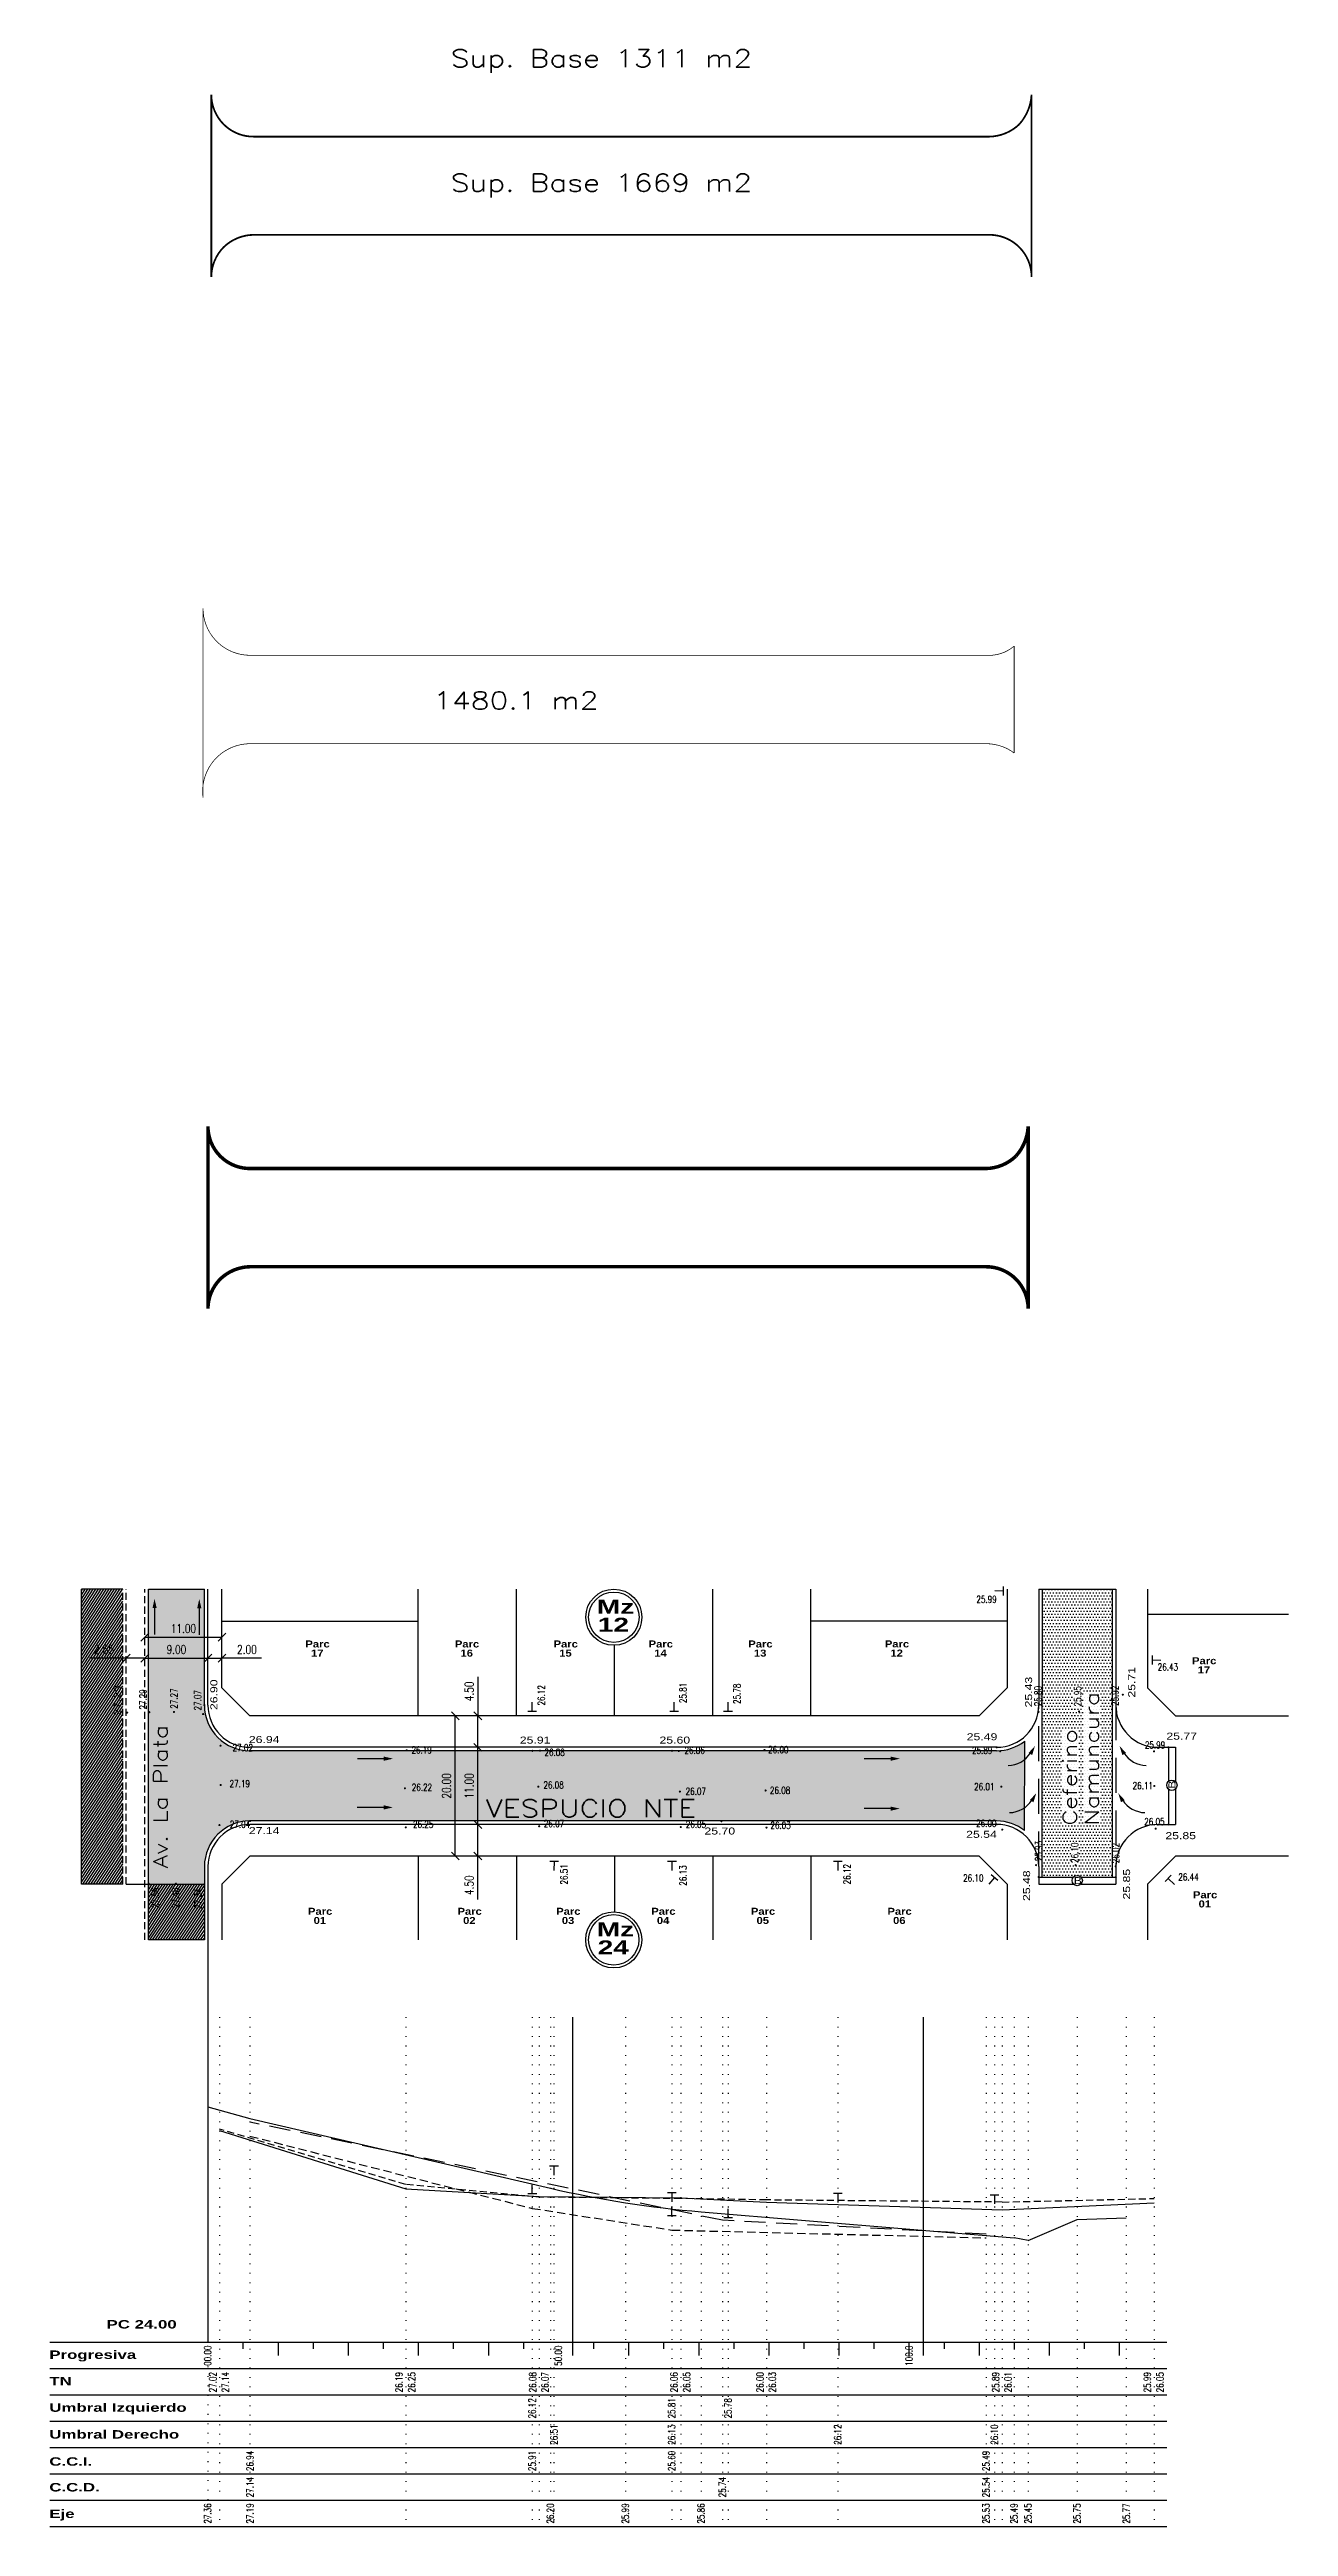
# Model space of a CAD drawing. Header units: millimetres. Extents: x 2417 to 3577, y 653 to 1650.
# Drawn here: x 3400.1 to 3576.8, y 1126.9 to 1480 of the extents above; entities that cross this region are included whole.
import ezdxf

# ---------------------------------------------------------------- set-up
doc = ezdxf.new("R2010")
doc.units = ezdxf.units.MM
doc.header["$MEASUREMENT"] = 0
for name, pattern in [('DOT2', [0.125, 0, -0.125]), ('HIDDEN2', [4.7625, 3.175, -1.5875]), ('HIDDENX2', [0.75, 0.5, -0.25])]:
    doc.linetypes.add(name, pattern=pattern)
for name, color, linetype in [('Badenes', 254, 'Continuous'), ('Bordes', 2, 'Continuous'), ('Calles', 2, 'Continuous'), ('CordonCuneta', 254, 'Continuous'), ('CordonIntegral', 2, 'Continuous'), ('CotasProy', 2, 'Continuous'), ('CotasTN', 30, 'Continuous'), ('Dim', 254, 'Continuous'), ('DireccionAgua', 2, 'Continuous'), ('EjeProy', 8, 'Continuous'), ('LineAux', 7, 'Continuous'), ('LOTES', 7, 'Continuous'), ('MANZANAS', 7, 'Continuous'), ('Nomenclatura', 2, 'Continuous'), ('Pav Existente', 254, 'Continuous'), ('PavProyectado', 254, 'Continuous'), ('Sup', 1, 'Continuous'), ('TnDer', 92, 'HIDDENX2'), ('TnIzq', 240, 'Continuous')]:
    doc.layers.add(name, color=color, linetype=linetype)
doc.styles.add('Arial Black DAM', font='')
doc.styles.add('SimplexDAM', font='simplex.shx', dxfattribs={"width": 0.75})
doc.styles.add('WMF-Arial0', font='ARIAL.TTF')
doc.styles.get('Arial Black DAM').set_extended_font_data('Arial Black')
doc.dimstyles.new('Dam2', dxfattribs={"dimtxt": 1.25, "dimasz": 1.125, "dimexe": 1.25, "dimexo": 0.625, "dimtad": 1, "dimzin": 1, "dimdsep": 46, "dimtxsty": 'SimplexDAM', "dimblk": 'OBLIQUE', "dimcen": 1, "dimse1": 1, "dimse2": 1, "dimclrd": 254, "dimclrt": 254, "dimaunit": 1, "dimadec": 4, "dimazin": 0, "dimtfac": 1, "dimtmove": 0, "dimatfit": 3, "dimldrblk": 'OBLIQUE', "dimfxl": 1, "dimarcsym": 0})

# ---------------------------------------------------------------- blocks, each defined once
blk = doc.blocks.new('umbral')
at = {"layer": 'CotasTN'}
for points in [[(-0.625, 0), (0.625, 0)], [(0, 0), (0, 1.25)]]:
    blk.add_lwpolyline(points, dxfattribs=at)
blk = doc.blocks.new('_Oblique')
at = {"color": 0, "linetype": 'ByBlock', "lineweight": -2}
blk.add_line((-0.5, -0.5), (0.5, 0.5), dxfattribs=at)
blk = doc.blocks.new('*D59')
at = {"layer": 'DEFPOINTS', "color": 0}
for p in [(3413.72, 1250.66), (3411.07, 1249.8), (3413.72, 1249.8)]:
    blk.add_point(p, dxfattribs=at)
at = {"layer": 'Dim', "color": 254, "lineweight": -2}
for p, q in [((3411.07, 1250.66), (3405.83, 1250.66)), ((3413.72, 1250.66), (3411.07, 1250.66))]:
    blk.add_line(p, q, dxfattribs=at)
at = {"layer": 'Dim', "color": 254, "lineweight": -2, "xscale": 1.125, "yscale": 1.125, "zscale": 1.125}
for p, rotation in [((3411.07, 1250.66), 179.9988773828398), ((3413.72, 1250.66), 359.9988773828399)]:
    blk.add_blockref('_Oblique', p, dxfattribs=dict(at, rotation=rotation))
at = {"layer": 'Dim', "color": 254, "insert": (3407.89, 1251.91), "char_height": 1.25, "attachment_point": 5, "rotation": 359.9989, "style": 'SimplexDAM'}
blk.add_mtext('2.65', dxfattribs=at)
blk = doc.blocks.new('*D60')
at = {"layer": 'DEFPOINTS', "color": 0}
for p in [(3413.72, 1250.66), (3422.72, 1250.66), (3422.72, 1250.66)]:
    blk.add_point(p, dxfattribs=at)
at = {"layer": 'Dim', "color": 254, "lineweight": -2}
blk.add_line((3413.72, 1250.66), (3422.72, 1250.66), dxfattribs=at)
at = {"layer": 'Dim', "color": 254, "lineweight": -2, "xscale": 1.125, "yscale": 1.125, "zscale": 1.125}
for p, rotation in [((3413.72, 1250.66), 179.9988773828398), ((3422.72, 1250.66), 359.9988773828399)]:
    blk.add_blockref('_Oblique', p, dxfattribs=dict(at, rotation=rotation))
at = {"layer": 'Dim', "color": 254, "insert": (3418.22, 1251.91), "char_height": 1.25, "attachment_point": 5, "rotation": 359.9989, "style": 'SimplexDAM'}
blk.add_mtext('9.00', dxfattribs=at)
blk = doc.blocks.new('*D61')
at = {"layer": 'DEFPOINTS', "color": 0}
for p in [(3422.72, 1250.66), (3424.72, 1250.66), (3424.72, 1250.66)]:
    blk.add_point(p, dxfattribs=at)
at = {"layer": 'Dim', "color": 254, "lineweight": -2}
for p in [(3422.72, 1250.66), (3430.34, 1250.66)]:
    blk.add_line(p, (3424.72, 1250.66), dxfattribs=at)
at = {"layer": 'Dim', "color": 254, "lineweight": -2, "xscale": 1.125, "yscale": 1.125, "zscale": 1.125}
for p, rotation in [((3422.72, 1250.66), 179.9988773828398), ((3424.72, 1250.66), 359.9988773828399)]:
    blk.add_blockref('_Oblique', p, dxfattribs=dict(at, rotation=rotation))
at = {"layer": 'Dim', "color": 254, "insert": (3428.28, 1251.91), "char_height": 1.25, "attachment_point": 5, "rotation": 359.9989, "style": 'SimplexDAM'}
blk.add_mtext('2.00', dxfattribs=at)
blk = doc.blocks.new('*D62')
at = {"layer": 'DEFPOINTS', "color": 0}
for p in [(3413.72, 1254.28), (3424.72, 1254.28), (3424.72, 1253.65)]:
    blk.add_point(p, dxfattribs=at)
at = {"layer": 'Dim', "color": 254, "lineweight": -2}
blk.add_line((3413.72, 1253.65), (3424.72, 1253.65), dxfattribs=at)
at = {"layer": 'Dim', "color": 254, "lineweight": -2, "xscale": 1.125, "yscale": 1.125, "zscale": 1.125}
for p, rotation in [((3413.72, 1253.65), 179.9988773828439), ((3424.72, 1253.65), 359.9988773828439)]:
    blk.add_blockref('_Oblique', p, dxfattribs=dict(at, rotation=rotation))
at = {"layer": 'Dim', "color": 254, "insert": (3419.22, 1254.9), "char_height": 1.25, "attachment_point": 5, "rotation": 359.9989, "style": 'SimplexDAM'}
blk.add_mtext('11.00', dxfattribs=at)
blk = doc.blocks.new('*D63')
at = {"layer": 'DEFPOINTS', "color": 0}
for p in [(3461.22, 1226.96), (3462.47, 1226.96), (3462.47, 1222.46)]:
    blk.add_point(p, dxfattribs=at)
at = {"layer": 'Dim', "color": 254, "lineweight": -2}
for p, q in [((3461.22, 1222.46), (3461.22, 1226.96)), ((3461.22, 1216.25), (3461.22, 1222.46))]:
    blk.add_line(p, q, dxfattribs=at)
at = {"layer": 'Dim', "color": 254, "lineweight": -2, "xscale": 1.125, "yscale": 1.125, "zscale": 1.125}
for p, rotation in [((3461.22, 1226.96), 90), ((3461.22, 1222.46), 270)]:
    blk.add_blockref('_Oblique', p, dxfattribs=dict(at, rotation=rotation))
at = {"layer": 'Dim', "color": 254, "insert": (3459.97, 1218.3), "char_height": 1.25, "attachment_point": 5, "rotation": 90, "style": 'SimplexDAM'}
blk.add_mtext('4.50', dxfattribs=at)
blk = doc.blocks.new('*D64')
at = {"layer": 'DEFPOINTS', "color": 0}
for p in [(3461.22, 1237.96), (3464.17, 1237.96), (3462.47, 1226.96)]:
    blk.add_point(p, dxfattribs=at)
at = {"layer": 'Dim', "color": 254, "lineweight": -2}
blk.add_line((3461.22, 1226.96), (3461.22, 1237.96), dxfattribs=at)
at = {"layer": 'Dim', "color": 254, "lineweight": -2, "xscale": 1.125, "yscale": 1.125, "zscale": 1.125}
for p, rotation in [((3461.22, 1237.96), 90), ((3461.22, 1226.96), 270)]:
    blk.add_blockref('_Oblique', p, dxfattribs=dict(at, rotation=rotation))
at = {"layer": 'Dim', "color": 254, "insert": (3459.97, 1232.46), "char_height": 1.25, "attachment_point": 5, "rotation": 90, "style": 'SimplexDAM'}
blk.add_mtext('11.00', dxfattribs=at)
blk = doc.blocks.new('*D65')
at = {"layer": 'DEFPOINTS', "color": 0}
for p in [(3461.22, 1242.46), (3464.17, 1242.46), (3464.17, 1237.96)]:
    blk.add_point(p, dxfattribs=at)
at = {"layer": 'Dim', "color": 254, "lineweight": -2}
for p in [(3461.22, 1247.99), (3461.22, 1237.96)]:
    blk.add_line(p, (3461.22, 1242.46), dxfattribs=at)
at = {"layer": 'Dim', "color": 254, "lineweight": -2, "xscale": 1.125, "yscale": 1.125, "zscale": 1.125}
for p, rotation in [((3461.22, 1242.46), 90), ((3461.22, 1237.96), 270)]:
    blk.add_blockref('_Oblique', p, dxfattribs=dict(at, rotation=rotation))
at = {"layer": 'Dim', "color": 254, "insert": (3459.97, 1245.93), "char_height": 1.25, "attachment_point": 5, "rotation": 90, "style": 'SimplexDAM'}
blk.add_mtext('4.50', dxfattribs=at)
blk = doc.blocks.new('*D66')
at = {"layer": 'DEFPOINTS', "color": 0}
for p in [(3458, 1242.46), (3458, 1242.46), (3458, 1222.46)]:
    blk.add_point(p, dxfattribs=at)
at = {"layer": 'Dim', "color": 254, "lineweight": -2}
blk.add_line((3458, 1222.46), (3458, 1242.46), dxfattribs=at)
at = {"layer": 'Dim', "color": 254, "lineweight": -2, "xscale": 1.125, "yscale": 1.125, "zscale": 1.125}
for p, rotation in [((3458, 1242.46), 90), ((3458, 1222.46), 270)]:
    blk.add_blockref('_Oblique', p, dxfattribs=dict(at, rotation=rotation))
at = {"layer": 'Dim', "color": 254, "insert": (3456.75, 1232.46), "char_height": 1.25, "attachment_point": 5, "rotation": 90, "style": 'SimplexDAM'}
blk.add_mtext('20.00', dxfattribs=at)

msp = doc.modelspace()

# ---------------------------------------------------------------- hatches: boundary and pattern name
at = {"layer": 'Pav Existente'}
h = msp.add_hatch(dxfattribs=at)
h.set_pattern_fill('ANSI31', color=256, scale=0.1, angle=-168.43333, style=0)
h.set_pattern_definition([(236.566667, (0, 0), (0.264962472, -0.17493181), [])])
h.paths.add_polyline_path([(3404.658, 1218.462), (3410.565, 1218.462), (3410.566, 1260.511), (3404.658, 1260.511)])
h.paths.add_polyline_path([(3414.215, 1210.511), (3422.215, 1210.511), (3422.215, 1218.387, -0.4141339), (3422.14, 1218.462), (3418.188, 1218.462, -0.1357493), (3418.151, 1218.446, -0.2021259), (3418.095, 1218.462), (3414.321, 1218.462, -0.1344437), (3414.284, 1218.447, -0.2007917), (3414.229, 1218.462), (3414.215, 1218.462)])
h.paths.add_polyline_path([(3406.146, 1252.844), (3409.628, 1252.844), (3409.628, 1250.969), (3406.146, 1250.969)], flags=24)
h.paths.add_polyline_path([(3410.563, 1242.205), (3410.563, 1247.086), (3409.031, 1247.086), (3409.031, 1242.205)], flags=24)
h.paths.add_polyline_path([(3415.952, 1214.793), (3415.952, 1218.266), (3414.448, 1218.266), (3414.448, 1214.793)], flags=24)
h.paths.add_polyline_path([(3418.852, 1214.788), (3418.852, 1218.298), (3417.348, 1218.298), (3417.348, 1214.788)], flags=24)
h.paths.add_polyline_path([(3422.041, 1214.688), (3422.041, 1218.233), (3420.537, 1218.233), (3420.537, 1214.688)], flags=24)
at = {"layer": 'PavProyectado'}
h = msp.add_hatch(dxfattribs=at)
h.set_pattern_fill('DOTS', color=256, scale=7, style=0)
h.paths.add_polyline_path([(3539.217, 1238.838, -0.1672509), (3535.217, 1237.462), (3489.95, 1237.462, -0.4624394), (3489.893, 1237.362, -0.5819767), (3489.808, 1237.462), (3488.985, 1237.462, -0.3602122), (3488.924, 1237.388, -0.4703588), (3488.834, 1237.462), (3470.156, 1237.462, -0.2547922), (3470.1, 1237.416, -0.3575615), (3470.017, 1237.462), (3469.059, 1237.462, -0.3602122), (3468.998, 1237.388, -0.4703588), (3468.909, 1237.462), (3451.11, 1237.462, -0.3487578), (3451.016, 1237.462), (3428.79, 1237.462, -0.3602122), (3428.729, 1237.388, -0.4721262), (3428.64, 1237.462, -0.4074582), (3422.216, 1243.887, -1.0028956), (3422.215, 1244.037), (3422.216, 1260.511), (3414.216, 1260.511), (3414.215, 1218.566, -1.1425323), (3414.321, 1218.462), (3418.095, 1218.462, -0.6637192), (3418.132, 1218.595, -0.760952), (3418.188, 1218.462), (3422.14, 1218.462, -0.4141324), (3422.215, 1218.537), (3422.215, 1220.962, -0.4108237), (3428.64, 1227.461, -0.3618468), (3428.701, 1227.536, -0.4703588), (3428.79, 1227.462), (3495.905, 1227.462, -0.5056355), (3496.026, 1227.462), (3535.216, 1227.462, -0.1672534), (3539.216, 1226.085)])
h.paths.add_polyline_path([(3424.556, 1232.51, -1), (3424.528, 1232.658, -1)], flags=16)
h.paths.add_polyline_path([(3424.375, 1226.794, -1), (3424.348, 1226.941, -1)], flags=16)
h.paths.add_polyline_path([(3424.526, 1238.106, -1), (3424.499, 1238.253, -1)], flags=16)
h.paths.add_polyline_path([(3450.796, 1232.19, -1), (3450.824, 1232.043, -1)], flags=16)
h.paths.add_polyline_path([(3422.044, 1242.625, -1), (3422.016, 1242.773, -1)], flags=16)
h.paths.add_polyline_path([(3417.883, 1242.931, -1), (3417.856, 1243.079, -1)], flags=16)
h.paths.add_polyline_path([(3469.821, 1232.418, -1), (3469.849, 1232.27, -1)], flags=16)
h.paths.add_polyline_path([(3490.02, 1231.726, -1), (3490.048, 1231.578, -1)], flags=16)
h.paths.add_polyline_path([(3502.247, 1231.877, -1), (3502.275, 1231.729, -1)], flags=16)
h.paths.add_polyline_path([(3535.883, 1232.419, -1), (3535.911, 1232.272, -1)], flags=16)
h.paths.add_polyline_path([(3416.474, 1252.844), (3419.956, 1252.844), (3419.956, 1250.969), (3416.474, 1250.969)], flags=24)
h.paths.add_polyline_path([(3417.206, 1255.841), (3421.224, 1255.841), (3421.224, 1253.966), (3417.206, 1253.966)], flags=24)
h.paths.add_polyline_path([(3459.035, 1230.453), (3459.035, 1234.471), (3460.91, 1234.471), (3460.91, 1230.453)], flags=24)
h.paths.add_polyline_path([(3455.815, 1230.274), (3455.815, 1234.649), (3457.69, 1234.649), (3457.69, 1230.274)], flags=24)
h.paths.add_polyline_path([(3417.451, 1220.211), (3417.451, 1244.544), (3414.451, 1244.544), (3414.451, 1220.211)], flags=24)
h.paths.add_polyline_path([(3461.727, 1227.384), (3496.459, 1227.384), (3496.459, 1231.134), (3461.727, 1231.134)], flags=25)
h.paths.add_polyline_path([(3425.553, 1232.024), (3428.883, 1232.024), (3428.883, 1233.528), (3425.553, 1233.528)], flags=24)
h.paths.add_polyline_path([(3425.593, 1226.237), (3429.138, 1226.237), (3429.138, 1227.741), (3425.593, 1227.741)], flags=25)
h.paths.add_polyline_path([(3422.013, 1242.964), (3422.013, 1246.474), (3420.509, 1246.474), (3420.509, 1242.964)], flags=24)
h.paths.add_polyline_path([(3418.644, 1243.209), (3418.644, 1246.718), (3417.14, 1246.718), (3417.14, 1243.209)], flags=24)
h.paths.add_polyline_path([(3490.622, 1226.224), (3494.131, 1226.224), (3494.131, 1227.728), (3490.622, 1227.728)], flags=25)
h.paths.add_polyline_path([(3531.756, 1231.582), (3534.943, 1231.582), (3534.943, 1233.086), (3531.756, 1233.086)], flags=24)
h.paths.add_polyline_path([(3532.044, 1226.351), (3535.553, 1226.351), (3535.553, 1227.855), (3532.044, 1227.855)], flags=25)
h.paths.add_polyline_path([(3451.501, 1236.839), (3454.831, 1236.839), (3454.831, 1238.343), (3451.501, 1238.343)], flags=24)
h.paths.add_polyline_path([(3451.54, 1231.496), (3455.049, 1231.496), (3455.049, 1233), (3451.54, 1233)], flags=24)
h.paths.add_polyline_path([(3451.718, 1226.24), (3455.227, 1226.24), (3455.227, 1227.744), (3451.718, 1227.744)], flags=25)
h.paths.add_polyline_path([(3470.316, 1231.835), (3473.826, 1231.835), (3473.826, 1233.339), (3470.316, 1233.339)], flags=24)
h.paths.add_polyline_path([(3490.603, 1230.938), (3494.113, 1230.938), (3494.113, 1232.442), (3490.603, 1232.442)], flags=24)
h.paths.add_polyline_path([(3470.377, 1226.341), (3473.887, 1226.341), (3473.887, 1227.845), (3470.377, 1227.845)], flags=25)
h.paths.add_polyline_path([(3490.438, 1236.767), (3493.912, 1236.767), (3493.912, 1238.271), (3490.438, 1238.271)], flags=24)
h.paths.add_polyline_path([(3470.467, 1236.5), (3473.977, 1236.5), (3473.977, 1238.004), (3470.467, 1238.004)], flags=24)
h.paths.add_polyline_path([(3502.629, 1231.062), (3506.138, 1231.062), (3506.138, 1232.566), (3502.629, 1232.566)], flags=24)
h.paths.add_polyline_path([(3502.376, 1236.892), (3505.886, 1236.892), (3505.886, 1238.396), (3502.376, 1238.396)], flags=24)
h.paths.add_polyline_path([(3531.458, 1236.757), (3534.931, 1236.757), (3534.931, 1238.261), (3531.458, 1238.261)], flags=24)
h.paths.add_polyline_path([(3425.989, 1237.158), (3429.499, 1237.158), (3429.499, 1238.662), (3425.989, 1238.662)], flags=24)
h = msp.add_hatch(dxfattribs=at)
h.set_pattern_fill('DOTS', color=256, scale=7, style=0)
h.paths.add_polyline_path([(3551.717, 1260.511), (3541.717, 1260.511), (3541.717, 1245.462), (3541.716, 1219.462), (3546.179, 1219.462, -0.4352657), (3547.254, 1219.462), (3551.716, 1219.461), (3551.717, 1245.462)])
h.paths.add_polyline_path([(3546.968, 1243.14, -1), (3546.996, 1242.992, -1)], flags=16)
h.paths.add_polyline_path([(3546.469, 1221.23, -1), (3546.497, 1221.082, -1)], flags=16)
h.paths.add_polyline_path([(3550.305, 1226.313), (3550.305, 1247.67), (3547.305, 1247.67), (3547.305, 1226.313)], flags=24)
h.paths.add_polyline_path([(3552.947, 1221.174), (3552.947, 1224.683), (3551.443, 1224.683), (3551.443, 1221.174)], flags=9)
h.paths.add_polyline_path([(3541.982, 1221.476), (3541.982, 1224.986), (3540.478, 1224.986), (3540.478, 1221.476)], flags=9)
h.paths.add_polyline_path([(3547.122, 1221.223), (3547.122, 1224.589), (3545.618, 1224.589), (3545.618, 1221.223)], flags=24)
h.paths.add_polyline_path([(3552.836, 1243.597), (3552.836, 1247.106), (3551.331, 1247.106), (3551.331, 1243.597)], flags=9)
h.paths.add_polyline_path([(3547.541, 1243.533), (3547.541, 1247.042), (3546.037, 1247.042), (3546.037, 1243.533)], flags=24)
h.paths.add_polyline_path([(3547.171, 1226.313), (3547.171, 1241.837), (3544.171, 1241.837), (3544.171, 1226.313)], flags=24)

# ---------------------------------------------------------------- linework, layer by layer
at = {"color": 2}
for p, q in [((3422.715, 1218.462), (3422.715, 1153.131)), ((3400.182, 1149.381), (3559.5, 1149.381)), ((3400.182, 1145.631), (3559.5, 1145.631)), ((3400.182, 1141.881), (3559.5, 1141.881)), ((3400.182, 1138.131), (3559.5, 1138.131)), ((3400.182, 1134.381), (3559.5, 1134.381)), ((3400.182, 1130.631), (3559.5, 1130.631)), ((3400.182, 1126.881), (3559.5, 1126.881))]:
    msp.add_line(p, q, dxfattribs=at)
for p, q in [((3400.182, 1153.131), (3424.715, 1153.131)), ((3422.715, 1153.131), (3559.5, 1153.131))]:
    msp.add_line(p, q)
at = {"color": 2, "const_width": 0.5}
msp.add_lwpolyline([(3422.715, 1300.474, -0.1957908), (3424.472, 1304.716, -0.1898566), (3428.715, 1306.473), (3533.716, 1306.473, -0.1989147), (3537.959, 1304.716, -0.19891), (3539.716, 1300.473), (3539.717, 1326.473, -0.1719398), (3537.959, 1322.231, -0.1873151), (3533.717, 1320.473), (3428.715, 1320.473, -0.1989149), (3424.473, 1322.231, -0.1989098), (3422.715, 1326.473), (3422.715, 1300.474)], format="xyb", dxfattribs=at)
at = {"layer": 'Badenes', "linetype": 'HIDDENX2', "ltscale": 10}
for p, q in [((3541.216, 1220.962), (3541.217, 1243.962)), ((3552.217, 1243.962), (3552.216, 1220.97))]:
    msp.add_line(p, q, dxfattribs=at)
at = {"layer": 'Bordes', "color": 254}
for p, q in [((3414.216, 1260.511), (3422.216, 1260.511)), ((3541.217, 1260.511), (3552.217, 1260.511)), ((3411.065, 1218.462), (3422.215, 1218.462))]:
    msp.add_line(p, q, dxfattribs=at)
at = {"layer": 'Bordes'}
for p, q in [((3559.717, 1237.962), (3559.717, 1233.082)), ((3560.717, 1237.962), (3560.717, 1233.082)), ((3559.717, 1232.008), (3559.716, 1226.961)), ((3560.717, 1232.008), (3560.716, 1226.961)), ((3541.216, 1220.962), (3541.216, 1218.462)), ((3541.216, 1219.462), (3546.179, 1219.462)), ((3541.216, 1218.462), (3546.179, 1218.462)), ((3547.254, 1219.462), (3552.216, 1219.461)), ((3547.254, 1218.462), (3552.216, 1218.461)), ((3552.216, 1220.97), (3552.216, 1218.461))]:
    msp.add_line(p, q, dxfattribs=at)
msp.add_circle((3560.216, 1232.545), 0.734, dxfattribs=at)
at = {"layer": 'Bordes', "color": 254}
msp.add_circle((3546.716, 1218.961), 0.734, dxfattribs=at)
at = {"layer": 'CordonCuneta', "linetype": 'HIDDENX2', "ltscale": 2}
msp.add_line((3410.565, 1218.462), (3410.566, 1260.511), dxfattribs=at)
at = {"layer": 'CordonCuneta', "color": 254}
for p, q in [((3414.215, 1210.511), (3414.216, 1260.511)), ((3422.215, 1243.962), (3422.216, 1260.511)), ((3541.717, 1260.511), (3541.717, 1245.462)), ((3551.717, 1260.511), (3551.717, 1245.462)), ((3541.716, 1219.462), (3541.717, 1245.462)), ((3551.717, 1245.462), (3551.716, 1219.461)), ((3535.217, 1237.462), (3428.715, 1237.462)), ((3539.216, 1226.085), (3539.217, 1238.838)), ((3535.216, 1227.462), (3428.715, 1227.462)), ((3422.215, 1220.962), (3422.215, 1210.511))]:
    msp.add_line(p, q, dxfattribs=at)
at = {"layer": 'CordonCuneta', "color": 8, "linetype": 'HIDDENX2', "ltscale": 6}
msp.add_lwpolyline([(3533.717, 1168.531), (3496.126, 1170.531), (3428.715, 1184.531)], dxfattribs=at)
at = {"layer": 'CordonCuneta', "color": 8, "linetype": 'HIDDEN2', "ltscale": 0.375}
msp.add_lwpolyline([(3428.715, 1182.531), (3468.984, 1172.231), (3488.902, 1169.131), (3533.717, 1168.031)], dxfattribs=at)
at = {"layer": 'CordonCuneta', "color": 254}
for centre, start, end in [((3428.715, 1243.962), 179.99888, 270), ((3535.217, 1243.962), 270, 307.97963), ((3428.715, 1220.962), 90, 179.99897), ((3535.216, 1220.962), 52.01989, 90)]:
    msp.add_arc(centre, 6.5, start, end, dxfattribs=at)
at = {"layer": 'CordonCuneta', "ltscale": 0.125}
for centre, start, end in [((3559.717, 1245.462), 179.99897, 180.00056), ((3534.716, 1219.462), 359.99897, 0.00056), ((3534.716, 1219.462), 359.99897, 0.00056)]:
    msp.add_arc(centre, 6.5, start, end, dxfattribs=at)
at = {"layer": 'CordonIntegral', "linetype": 'HIDDENX2', "ltscale": 2}
for p, q in [((3411.065, 1218.462), (3411.066, 1260.511)), ((3413.715, 1210.511), (3413.716, 1260.511))]:
    msp.add_line(p, q, dxfattribs=at)
at = {"layer": 'CordonIntegral', "ltscale": 0.125}
for p, q in [((3422.715, 1243.962), (3422.716, 1260.511)), ((3541.217, 1260.511), (3541.217, 1243.962)), ((3552.217, 1260.511), (3552.217, 1243.962)), ((3535.217, 1237.962), (3428.715, 1237.962)), ((3558.217, 1237.962), (3560.717, 1237.962)), ((3535.216, 1226.962), (3428.715, 1226.962)), ((3558.216, 1226.961), (3560.716, 1226.961)), ((3422.715, 1220.962), (3422.715, 1210.511))]:
    msp.add_line(p, q, dxfattribs=at)
for centre, start, end in [((3428.715, 1243.962), 179.99888, 270), ((3535.217, 1243.962), 270, 359.99897), ((3558.217, 1243.962), 179.99897, 270), ((3428.715, 1220.962), 90, 179.99897), ((3535.216, 1220.962), 359.99897, 90), ((3558.216, 1220.961), 90, 179.99897)]:
    msp.add_arc(centre, 6, start, end, dxfattribs=at)
at = {"layer": 'CotasProy', "const_width": 0.15}
for points in [[(3422.229, 1243.888, 1), (3422.201, 1244.036, 1)], [(3541.231, 1243.888, 1), (3541.203, 1244.036, 1)], [(3553.231, 1245.388, 1), (3553.203, 1245.536, 1)], [(3428.729, 1237.388, 1), (3428.701, 1237.536, 1)], [(3468.998, 1237.388, 1), (3468.97, 1237.536, 1)], [(3488.924, 1237.388, 1), (3488.895, 1237.536, 1)], [(3535.231, 1237.888, 1), (3535.203, 1238.036, 1)], [(3559.731, 1237.888, 1), (3559.703, 1238.036, 1)], [(3559.731, 1237.888, 1), (3559.703, 1238.036, 1)], [(3428.729, 1227.388, 1), (3428.701, 1227.536, 1)], [(3495.98, 1227.343, 1), (3495.952, 1227.491, 1)], [(3535.231, 1226.888, 1), (3535.202, 1227.036, 1)], [(3559.731, 1226.887, 1), (3559.702, 1227.035, 1)], [(3559.731, 1226.887, 1), (3559.702, 1227.035, 1)], [(3541.231, 1219.388, 1), (3541.202, 1219.535, 1)], [(3552.231, 1219.388, 1), (3552.202, 1219.535, 1)], [(3552.231, 1219.388, 1), (3552.202, 1219.535, 1)]]:
    msp.add_lwpolyline(points, format="xyb", close=True, dxfattribs=at)
at = {"layer": 'CotasTN', "const_width": 0.15}
for points in [[(3411.202, 1242.831, 1), (3411.183, 1242.979, 1)], [(3414.37, 1242.892, 1), (3414.35, 1243.04, 1)], [(3417.883, 1242.931, 1), (3417.856, 1243.079, 1)], [(3541.209, 1242.922, 1), (3541.181, 1243.069, 1)], [(3546.996, 1242.992, 1), (3546.968, 1243.14, 1)], [(3552.29, 1243.056, 1), (3552.262, 1243.204, 1)], [(3422.044, 1242.625, 1), (3422.016, 1242.773, 1)], [(3424.526, 1238.106, 1), (3424.499, 1238.253, 1)], [(3451.077, 1237.447, 1), (3451.049, 1237.595, 1)], [(3470.1, 1237.416, 1), (3470.072, 1237.564, 1)], [(3489.893, 1237.362, 1), (3489.865, 1237.51, 1)], [(3502.119, 1237.513, 1), (3502.091, 1237.661, 1)], [(3535.751, 1237.325, 1), (3535.723, 1237.473, 1)], [(3557.681, 1237.298, 1), (3557.653, 1237.446, 1)], [(3424.556, 1232.51, 1), (3424.528, 1232.658, 1)], [(3469.849, 1232.27, 1), (3469.821, 1232.418, 1)], [(3535.911, 1232.272, 1), (3535.883, 1232.419, 1)], [(3557.722, 1232.383, 1), (3557.694, 1232.53, 1)], [(3450.824, 1232.043, 1), (3450.796, 1232.19, 1)], [(3490.048, 1231.578, 1), (3490.02, 1231.726, 1)], [(3502.275, 1231.729, 1), (3502.247, 1231.877, 1)], [(3424.375, 1226.794, 1), (3424.348, 1226.941, 1)], [(3450.952, 1226.47, 1), (3450.924, 1226.618, 1)], [(3469.977, 1226.638, 1), (3469.949, 1226.786, 1)], [(3490.18, 1226.521, 1), (3490.152, 1226.669, 1)], [(3502.405, 1226.438, 1), (3502.377, 1226.586, 1)], [(3536.036, 1226.159, 1), (3536.008, 1226.307, 1)], [(3557.912, 1226.289, 1), (3557.884, 1226.437, 1)], [(3414.284, 1218.447, 1), (3414.265, 1218.595, 1)], [(3418.151, 1218.446, 1), (3418.132, 1218.595, 1)], [(3422.224, 1218.387, 1), (3422.205, 1218.536, 1)], [(3540.853, 1221.089, 1), (3540.825, 1221.237, 1)], [(3546.497, 1221.082, 1), (3546.469, 1221.23, 1)], [(3552.207, 1220.921, 1), (3552.179, 1221.068, 1)]]:
    msp.add_lwpolyline(points, format="xyb", close=True, dxfattribs=at)
at = {"layer": 'CotasTN'}
for points in [[(3472.704, 1178.231), (3471.454, 1178.231)], [(3472.079, 1178.231), (3472.079, 1176.981)], [(3468.359, 1174.351), (3469.609, 1174.351)], [(3468.984, 1174.351), (3468.984, 1175.601)], [(3489.527, 1174.431), (3488.277, 1174.431)], [(3488.902, 1174.431), (3488.902, 1173.181)], [(3488.902, 1171.231), (3488.902, 1172.481)], [(3513.196, 1174.331), (3511.946, 1174.331)], [(3512.571, 1174.331), (3512.571, 1173.081)], [(3535.547, 1174.131), (3534.297, 1174.131)], [(3534.922, 1174.131), (3534.922, 1172.881)], [(3488.277, 1171.231), (3489.527, 1171.231)]]:
    msp.add_lwpolyline(points, dxfattribs=at)
at = {"layer": 'CotasTN', "color": 7}
for points in [[(3496.284, 1170.931), (3497.534, 1170.931)], [(3496.909, 1170.931), (3496.909, 1172.181)]]:
    msp.add_lwpolyline(points, dxfattribs=at)
at = {"layer": 'DEFPOINTS', "color": 0}
for p, q in [((3404.658, 1218.462), (3404.658, 1260.511)), ((3410.566, 1260.511), (3404.658, 1260.511)), ((3410.565, 1218.462), (3404.658, 1218.462)), ((3422.215, 1210.511), (3414.215, 1210.511))]:
    msp.add_line(p, q, dxfattribs=at)
at = {"layer": 'DireccionAgua', "linetype": 'Continuous'}
for p, q in [((3415.103, 1257.955), (3415.103, 1254.028)), ((3421.484, 1257.934), (3421.484, 1254.007)), ((3447.96, 1236.339), (3444.033, 1236.339)), ((3520.261, 1236.339), (3516.334, 1236.339)), ((3447.939, 1229.392), (3444.013, 1229.392)), ((3520.24, 1229.217), (3516.313, 1229.217))]:
    msp.add_line(p, q, dxfattribs=at)
for points in [[(3415.1, 1259.124, 0, 0.6, 0), (3415.104, 1257.8, 0.6, 0.6, 0)], [(3421.481, 1259.104, 0, 0.6, 0), (3421.486, 1257.779, 0.6, 0.6, 0)], [(3449.13, 1236.342, 0, 0.6, 0), (3447.805, 1236.338, 0.6, 0.6, 0)], [(3521.43, 1236.342, 0, 0.6, 0), (3520.105, 1236.338, 0.6, 0.6, 0)], [(3540.684, 1238.153, 0, 0.6, 0), (3540.025, 1237.004, 0.6, 0.6, 0)], [(3552.75, 1238.153, 0, 0.6, 0), (3553.408, 1237.004, 0.6, 0.6, 0)], [(3449.109, 1229.395, 0, 0.6, 0), (3447.784, 1229.391, 0.6, 0.6, 0)], [(3521.409, 1229.219, 0, 0.6, 0), (3520.085, 1229.215, 0.6, 0.6, 0)], [(3540.873, 1231.431, 0, 0.6, 0), (3540.214, 1230.282, 0.6, 0.6, 0)], [(3552.561, 1231.43, 0, 0.6, 0), (3553.219, 1230.281, 0.6, 0.6, 0)]]:
    msp.add_lwpolyline(points, format="xyseb", dxfattribs=at)
at = {"layer": 'DireccionAgua'}
for centre, start, end in [((3536.793, 1239.232), 271.10625, 327.49821), ((3556.641, 1239.232), 212.49972, 268.89169), ((3536.982, 1232.51), 271.10625, 327.49821), ((3556.452, 1232.51), 212.49972, 268.89169)]:
    msp.add_arc(centre, 3.861, start, end, dxfattribs=at)
at = {"layer": 'EjeProy'}
for p, q in [((3422.715, 1186.681), (3428.715, 1185.031)), ((3428.715, 1185.031), (3471.568, 1175.101)), ((3493.083, 1171.737), (3537.716, 1168.051)), ((3539.716, 1167.651), (3546.717, 1170.661)), ((3546.717, 1170.661), (3553.716, 1170.861)), ((3539.716, 1167.651), (3537.716, 1168.051))]:
    msp.add_line(p, q, dxfattribs=at)
msp.add_arc((3505.43, 1321.228), 150, 256.95312, 265.27833, dxfattribs=at)
at = {"layer": 'LineAux', "linetype": 'DOT2', "ltscale": 10}
for p, q in [((3424.348, 1199.477), (3424.348, 1126.881)), ((3428.715, 1199.477), (3428.715, 1126.881)), ((3450.924, 1199.477), (3450.924, 1126.881)), ((3468.984, 1199.477), (3468.984, 1126.881)), ((3469.949, 1199.477), (3469.949, 1126.881)), ((3471.568, 1199.477), (3471.568, 1126.881)), ((3472.079, 1199.477), (3472.079, 1126.881)), ((3482.264, 1199.477), (3482.264, 1126.881)), ((3488.902, 1199.477), (3488.902, 1126.881)), ((3490.152, 1199.477), (3490.152, 1126.881)), ((3493.083, 1199.477), (3493.083, 1126.881)), ((3496.126, 1199.477), (3496.126, 1126.881)), ((3496.909, 1199.477), (3496.909, 1126.881)), ((3502.377, 1199.477), (3502.377, 1126.881)), ((3512.571, 1199.477), (3512.571, 1126.881)), ((3533.717, 1199.477), (3533.717, 1126.881)), ((3534.922, 1199.477), (3534.922, 1126.881)), ((3536.008, 1199.477), (3536.008, 1126.881)), ((3537.716, 1199.477), (3537.716, 1126.881)), ((3539.716, 1199.477), (3539.716, 1126.881)), ((3546.717, 1199.477), (3546.717, 1126.881)), ((3553.716, 1199.477), (3553.716, 1126.881)), ((3557.667, 1199.477), (3557.667, 1126.881)), ((3422.715, 1149.667), (3422.715, 1126.881))]:
    msp.add_line(p, q, dxfattribs=at)
at = {"layer": 'LineAux', "color": 1}
for p, q in [((3474.715, 1199.477), (3474.715, 1151.256)), ((3524.715, 1199.477), (3524.715, 1151.256)), ((3427.715, 1153.131), (3427.715, 1152.193)), ((3432.715, 1153.131), (3432.715, 1152.193)), ((3432.715, 1153.131), (3432.715, 1151.256)), ((3437.715, 1153.131), (3437.715, 1152.193)), ((3442.715, 1153.131), (3442.715, 1151.256)), ((3447.715, 1153.131), (3447.715, 1152.193)), ((3452.715, 1153.131), (3452.715, 1151.256)), ((3457.715, 1153.131), (3457.715, 1152.193)), ((3462.715, 1153.131), (3462.715, 1152.193)), ((3462.715, 1153.131), (3462.715, 1151.256)), ((3467.715, 1153.131), (3467.715, 1152.193)), ((3477.715, 1153.131), (3477.715, 1152.193)), ((3482.715, 1153.131), (3482.715, 1151.256)), ((3487.715, 1153.131), (3487.715, 1152.193)), ((3492.715, 1153.131), (3492.715, 1151.256)), ((3497.715, 1153.131), (3497.715, 1152.193)), ((3502.715, 1153.131), (3502.715, 1152.193)), ((3502.715, 1153.131), (3502.715, 1151.256)), ((3507.715, 1153.131), (3507.715, 1152.193)), ((3512.715, 1153.131), (3512.715, 1152.193)), ((3512.715, 1153.131), (3512.715, 1151.256)), ((3517.715, 1153.131), (3517.715, 1152.193)), ((3522.715, 1153.131), (3522.715, 1151.256)), ((3527.715, 1153.131), (3527.715, 1152.193)), ((3532.715, 1153.131), (3532.715, 1151.256)), ((3537.715, 1153.131), (3537.715, 1152.193)), ((3542.715, 1153.131), (3542.715, 1151.256)), ((3547.715, 1153.131), (3547.715, 1152.193)), ((3552.715, 1153.131), (3552.715, 1151.256))]:
    msp.add_line(p, q, dxfattribs=at)
at = {"layer": 'LOTES'}
for p, q in [((3452.717, 1242.462), (3452.717, 1260.511)), ((3466.717, 1242.462), (3466.717, 1260.511)), ((3480.717, 1260.51), (3480.717, 1260.511)), ((3494.717, 1242.462), (3494.717, 1260.511)), ((3508.717, 1242.462), (3508.717, 1260.511)), ((3424.715, 1255.962), (3452.717, 1255.961)), ((3536.717, 1255.962), (3508.717, 1255.962)), ((3556.717, 1256.962), (3576.848, 1256.962)), ((3480.717, 1242.462), (3480.717, 1252.51)), ((3452.715, 1222.461), (3452.715, 1210.511)), ((3466.715, 1222.461), (3466.715, 1210.511)), ((3480.715, 1222.461), (3480.715, 1214.511)), ((3494.715, 1222.46), (3494.715, 1210.511)), ((3508.715, 1222.46), (3508.715, 1210.511))]:
    msp.add_line(p, q, dxfattribs=at)
at = {"layer": 'MANZANAS'}
for p, q in [((3424.715, 1246.462), (3424.716, 1260.511)), ((3536.717, 1260.511), (3536.717, 1246.462)), ((3556.717, 1260.511), (3556.717, 1246.462)), ((3428.715, 1242.462), (3424.715, 1246.462)), ((3532.717, 1242.462), (3536.717, 1246.462)), ((3560.717, 1242.462), (3556.717, 1246.462)), ((3532.717, 1242.462), (3428.715, 1242.462)), ((3560.717, 1242.462), (3576.848, 1242.462)), ((3428.715, 1222.462), (3424.715, 1218.462)), ((3532.717, 1222.462), (3428.715, 1222.462)), ((3536.716, 1218.462), (3532.717, 1222.462)), ((3560.717, 1222.461), (3556.716, 1218.461)), ((3576.848, 1222.461), (3560.717, 1222.461)), ((3424.715, 1218.462), (3424.715, 1210.511)), ((3536.716, 1218.462), (3536.716, 1210.511)), ((3556.716, 1218.461), (3556.716, 1210.511))]:
    msp.add_line(p, q, dxfattribs=at)
at = {"layer": 'Nomenclatura'}
for centre, radius in [((3480.615, 1256.51), 4.001), ((3480.615, 1256.51), 3.591), ((3480.599, 1210.511), 4.001), ((3480.599, 1210.511), 3.591)]:
    msp.add_circle(centre, radius, dxfattribs=at)
at = {"layer": 'Sup'}
for points, const_width in [([(3423.199, 1447.584, -0.1957908), (3424.957, 1451.826, -0.1898566), (3429.199, 1453.584), (3534.201, 1453.584, -0.1989147), (3538.444, 1451.826, -0.19891), (3540.201, 1447.584), (3540.201, 1473.584, -0.1719398), (3538.444, 1469.341, -0.1873151), (3534.201, 1467.584), (3429.2, 1467.584, -0.1989149), (3424.957, 1469.341, -0.1989098), (3423.2, 1473.584), (3423.199, 1447.584)], 0.25), ([(3537.717, 1379.716), (3537.717, 1394.952, -0.1969616), (3533.717, 1393.641), (3428.716, 1393.641, -0.4142193), (3422.016, 1400.341), (3422.015, 1373.341, -0.4517057), (3428.715, 1381.041), (3533.717, 1381.041, -0.1613228), (3537.717, 1379.716, 0.3312668)], 0.1)]:
    msp.add_lwpolyline(points, format="xyb", dxfattribs=dict(at, const_width=const_width))
at = {"layer": 'TnDer', "ltscale": 2}
msp.add_line((3536.008, 1173.131), (3557.667, 1173.631), dxfattribs=at)
msp.add_lwpolyline([(3536.008, 1173.131), (3502.377, 1173.431), (3490.152, 1173.631), (3469.949, 1173.831), (3450.924, 1175.631), (3424.348, 1183.531)], dxfattribs=at)
at = {"layer": 'TnIzq'}
msp.add_line((3536.008, 1172.031), (3557.667, 1173.031), dxfattribs=at)
msp.add_lwpolyline([(3424.348, 1183.331), (3450.924, 1175.031), (3469.949, 1173.931), (3490.152, 1173.731), (3502.377, 1173.131), (3536.008, 1172.031)], dxfattribs=at)

# ---------------------------------------------------------------- block references
at = {"layer": 'CotasTN'}
for p, rotation in [((3536.187, 1260.241), 89.65119099789695), ((3557.385, 1250.408), 269.6511909978956), ((3468.976, 1243.128), 359.6511909978955), ((3489.228, 1243.128), 359.6511909978955), ((3496.901, 1243.128), 359.6511909978955), ((3472.087, 1221.661), 179.651190997902), ((3488.91, 1221.661), 179.651190997902), ((3512.578, 1221.661), 179.651190997902), ((3534.922, 1219.376), 138.9219119667752), ((3559.676, 1219.272), 226.3711031875577)]:
    msp.add_blockref('umbral', p, dxfattribs=dict(at, rotation=rotation))

# ---------------------------------------------------------------- texts
at = {"color": 1, "style": 'Arial Black DAM', "width": 1.25}
for s, p in [('PC 24.00', (3408.258, 1155.1)), ('Progresiva', (3400.091, 1150.769)), ('TN', (3400.091, 1147.005)), ('Umbral Izquierdo', (3400.091, 1143.23)), ('Umbral Derecho', (3400.091, 1139.41)), ('C.C.I.', (3400.091, 1135.543)), ('C.C.D.', (3400.091, 1131.871)), ('Eje', (3400.091, 1128.087))]:
    msp.add_text(s, height=1.2, dxfattribs=at).set_placement(p)
at = {"layer": 'Bordes', "style": 'WMF-Arial0', "width": 1.25}
for rotation, p in [(89.99956, (3560.723, 1232.041)), (359.99941, (3546.212, 1218.455))]:
    msp.add_text('B', height=1, rotation=rotation, dxfattribs=at).set_placement(p)
at = {"layer": 'Calles', "color": 254, "style": 'SimplexDAM', "width": 1.25}
for s, p in [('Namuncura', (3549.805, 1226.813)), ('Av. La Plata', (3416.951, 1220.711)), ('Ceferino', (3546.671, 1226.813))]:
    msp.add_text(s, height=2, rotation=90, dxfattribs=at).set_placement(p)
msp.add_text('VESPUCIO NTE', height=2.5, dxfattribs=at).set_placement((3462.352, 1228.009))
at = {"layer": 'CotasProy', "style": 'WMF-Arial0', "width": 1.25}
for s, p in [('27.29', (3410.29, 1242.46)), ('26.90', (3424.062, 1243.27)), ('25.43', (3540.278, 1243.646)), ('25.71', (3554.984, 1245.048)), ('25.48', (3539.992, 1216.046)), ('25.85', (3554.254, 1216.265))]:
    msp.add_text(s, height=1, rotation=90, dxfattribs=at).set_placement(p)
for s, p in [('26.94', (3428.556, 1238.571)), ('25.91', (3467.203, 1238.49)), ('25.60', (3487.128, 1238.49)), ('25.49', (3530.949, 1238.963)), ('25.77', (3559.433, 1239.056)), ('27.14', (3428.556, 1225.581)), ('25.70', (3493.545, 1225.527)), ('25.54', (3530.876, 1225.055)), ('25.85', (3559.289, 1224.864))]:
    msp.add_text(s, height=1, dxfattribs=at).set_placement(p)
at = {"layer": 'CotasTN', "style": 'SimplexDAM', "width": 0.75}
for s, p in [('25.99', (3532.329, 1258.541)), ('26.43', (3558.193, 1248.928)), ('27.02', (3426.24, 1237.409)), ('26.19', (3451.752, 1237.09)), ('26.08', (3470.718, 1236.751)), ('26.06', (3490.689, 1237.018)), ('26.00', (3502.627, 1237.142)), ('25.89', (3531.709, 1237.007)), ('25.99', (3556.364, 1237.785)), ('27.19', (3425.803, 1232.274)), ('26.22', (3451.79, 1231.746)), ('26.08', (3470.567, 1232.085)), ('26.01', (3532.007, 1231.832)), ('26.11', (3554.615, 1232.003)), ('26.07', (3490.854, 1231.188)), ('26.08', (3502.88, 1231.312)), ('27.04', (3425.843, 1226.487)), ('26.25', (3451.969, 1226.491)), ('26.07', (3470.628, 1226.592)), ('26.05', (3490.872, 1226.475)), ('26.03', (3502.943, 1226.349)), ('26.00', (3532.295, 1226.601)), ('26.05', (3556.272, 1226.866)), ('26.10', (3530.447, 1218.832)), ('26.44', (3561.133, 1218.986))]:
    msp.add_text(s, height=1.0027, dxfattribs=at).set_placement(p)
for s, height, p in [('26.12', 1.0027, (3470.785, 1243.921)), ('25.81', 1.0027, (3490.991, 1244.262)), ('25.78', 1.0027, (3498.705, 1244.137)), ('25.80', 1.0027, (3541.628, 1243.811)), ('25.95', 1.0027, (3547.29, 1243.783)), ('25.92', 1.0027, (3552.585, 1243.848)), ('27.29', 1.0027, (3413.939, 1243.336)), ('27.27', 1.0027, (3418.393, 1243.46)), ('27.07', 1.0027, (3421.763, 1243.215)), ('25.93', 1.0027, (3541.731, 1221.727)), ('26.10', 1.0027, (3546.871, 1221.473)), ('26.02', 1.0027, (3552.697, 1221.424)), ('26.51', 1.0027, (3473.99, 1218.392)), ('26.13', 1.0027, (3490.993, 1218.223)), ('26.12', 1.0027, (3514.36, 1218.417)), ('27.56', 1.0027, (3415.701, 1215.043)), ('27.48', 1.0027, (3418.601, 1215.039)), ('27.34', 1.0027, (3421.79, 1214.939)), ('00.00', 1, (3423.196, 1149.779)), ('50.00', 1, (3473.196, 1149.779)), ('100.0', 1, (3523.196, 1149.779)), ('27.02', 1, (3423.915, 1145.996)), ('27.14', 1, (3425.688, 1145.996)), ('26.19', 1, (3450.491, 1145.996)), ('26.25', 1, (3452.264, 1145.996)), ('26.08', 1, (3469.516, 1145.996)), ('26.07', 1, (3471.288, 1145.996)), ('26.06', 1, (3489.719, 1145.996)), ('26.05', 1, (3491.491, 1145.996)), ('26.00', 1, (3501.944, 1145.996)), ('26.03', 1, (3503.716, 1145.996)), ('25.89', 1, (3535.575, 1145.996)), ('26.01', 1, (3537.348, 1145.996)), ('25.99', 1, (3557.234, 1145.996)), ('26.05', 1, (3559.007, 1145.996)), ('26.12', 1, (3469.465, 1142.279)), ('25.81', 1, (3489.383, 1142.279)), ('25.78', 1, (3497.39, 1142.279)), ('26.51', 1, (3472.56, 1138.529)), ('26.13', 1, (3489.383, 1138.529)), ('26.12', 1, (3513.052, 1138.529)), ('26.10', 1, (3535.403, 1138.529)), ('26.94', 1, (3429.196, 1134.779)), ('25.91', 1, (3469.465, 1134.779)), ('25.60', 1, (3489.383, 1134.779)), ('25.49', 1, (3534.198, 1134.779)), ('27.14', 1, (3429.196, 1131.029)), ('25.74', 1, (3496.607, 1131.029)), ('25.54', 1, (3534.198, 1131.029)), ('27.36', 1, (3423.196, 1127.279)), ('27.19', 1, (3429.196, 1127.279)), ('26.20', 1, (3472.049, 1127.279)), ('25.99', 1, (3482.745, 1127.279)), ('25.86', 1, (3493.564, 1127.279)), ('25.53', 1, (3534.198, 1127.279)), ('25.49', 1, (3538.197, 1127.279)), ('25.45', 1, (3540.197, 1127.279)), ('25.75', 1, (3547.198, 1127.279)), ('25.77', 1, (3554.197, 1127.279))]:
    msp.add_text(s, height=height, rotation=90, dxfattribs=at).set_placement(p)
at = {"layer": 'Nomenclatura', "style": 'Arial Black DAM', "width": 1.25}
for s, p in [('Mz', (3478.196, 1257.009)), ('12', (3478.327, 1254.433)), ('Mz', (3478.18, 1211.01)), ('24', (3478.311, 1208.433))]:
    msp.add_text(s, height=2, dxfattribs=at).set_placement(p)
at = {"layer": 'Nomenclatura', "style": 'Arial Black DAM'}
for s, p in [('Parc', (3436.618, 1252.194)), ('17', (3437.422, 1250.888)), ('Parc', (3457.939, 1252.194)), ('16', (3458.743, 1250.888)), ('Parc', (3472.021, 1252.194)), ('15', (3472.825, 1250.888)), ('Parc', (3485.577, 1252.194)), ('14', (3486.381, 1250.888)), ('Parc', (3499.791, 1252.194)), ('13', (3500.595, 1250.888)), ('Parc', (3519.269, 1252.203)), ('12', (3520.073, 1250.897)), ('Parc', (3563.091, 1249.801)), ('17', (3563.895, 1248.495)), ('Parc', (3436.991, 1214.082)), ('Parc', (3458.312, 1214.082)), ('Parc', (3472.394, 1214.082)), ('Parc', (3485.95, 1214.082)), ('Parc', (3500.163, 1214.082)), ('Parc', (3519.642, 1214.082)), ('Parc', (3563.222, 1216.435)), ('01', (3564.026, 1215.129)), ('01', (3437.795, 1212.776)), ('02', (3459.116, 1212.776)), ('03', (3473.198, 1212.776)), ('04', (3486.754, 1212.776)), ('05', (3500.967, 1212.776)), ('06', (3520.446, 1212.776))]:
    msp.add_text(s, height=1, rotation=359.99897, dxfattribs=at).set_placement(p)
at = {"layer": 'Sup', "style": 'SimplexDAM', "width": 1.25}
for s, p in [('Sup. Base 1311 m2', (3457.353, 1477.5)), ('Sup. Base 1669 m2', (3457.353, 1459.76)), ('1480.1 m2', (3454.856, 1385.953))]:
    msp.add_text(s, height=2.5, dxfattribs=at).set_placement(p)

# ---------------------------------------------------------------- dimensions: what is measured, and where the dimension line sits
at = {"layer": 'Dim', "color": 254}
dim = msp.add_aligned_dim(p1=(3413.715, 1254.285), p2=(3424.715, 1254.285), distance=-0.631, dimstyle='Dam2', dxfattribs=at)
dim.commit()
dim.dimension.update_dxf_attribs({"geometry": '*D62', "text_midpoint": (3419.215, 1254.904)})
at = {"layer": 'Dim'}
dim = msp.add_linear_dim(base=(3413.715, 1250.657), p1=(3411.065, 1249.796), p2=(3413.715, 1249.796), angle=359.99888, dimstyle='Dam2', dxfattribs=at)
dim.commit()
dim.dimension.update_dxf_attribs({"geometry": '*D59', "text_midpoint": (3407.887, 1250.657), "dimtype": 161})
at = {"layer": 'Dim', "color": 254}
for base, p1, p2, angle, picture, middle in [((3422.715, 1250.656), (3413.715, 1250.657), (3422.715, 1250.656), 179.99888, '*D60', (3418.215, 1251.906)), ((3461.223, 1237.962), (3462.473, 1226.962), (3464.174, 1237.962), 270, '*D64', (3459.973, 1232.462))]:
    dim = msp.add_linear_dim(base=base, p1=p1, p2=p2, angle=angle, dimstyle='Dam2', override={"dimtmove": 1}, dxfattribs=at)
    dim.commit()
    dim.dimension.update_dxf_attribs({"geometry": picture, "text_midpoint": middle})
at = {"layer": 'Dim'}
for base, p1, p2, angle, picture, middle, dimtype in [((3424.715, 1250.656), (3422.715, 1250.656), (3424.715, 1250.656), 179.99888, '*D61', (3428.285, 1250.588), 160), ((3461.223, 1242.462), (3464.174, 1237.962), (3464.174, 1242.462), 270, '*D65', (3462.473, 1245.932), 160), ((3461.223, 1226.962), (3462.473, 1222.462), (3462.473, 1226.962), 90, '*D63', (3461.223, 1218.3), 161)]:
    dim = msp.add_linear_dim(base=base, p1=p1, p2=p2, angle=angle, dimstyle='Dam2', override={"dimtmove": 1}, dxfattribs=at)
    dim.commit()
    dim.dimension.update_dxf_attribs({"geometry": picture, "text_midpoint": middle, "dimtype": dimtype})
at = {"layer": 'Dim', "color": 254}
dim = msp.add_aligned_dim(p1=(3458.003, 1222.462), p2=(3458.003, 1242.462), distance=0, dimstyle='Dam2', override={"dimtmove": 1}, dxfattribs=at)
dim.commit()
dim.dimension.update_dxf_attribs({"geometry": '*D66', "text_midpoint": (3456.753, 1232.462)})

doc.saveas('drawing.dxf')
